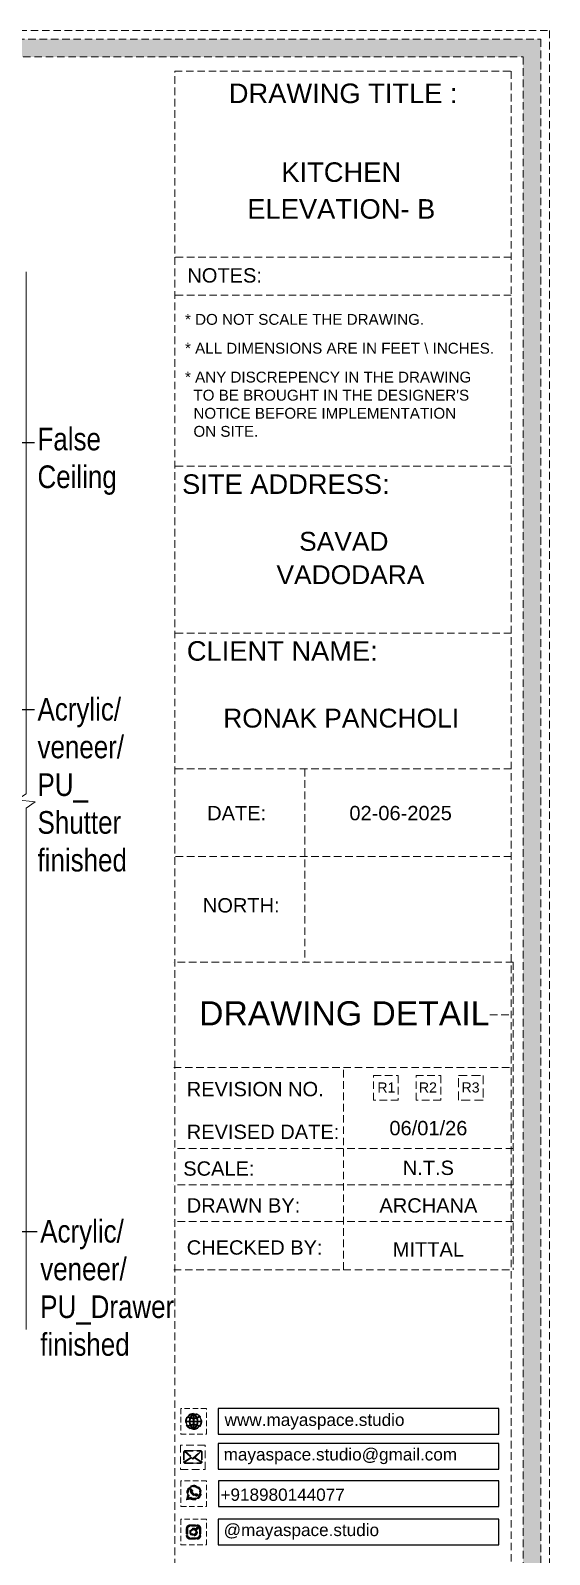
# Model space of a CAD drawing. Header units: millimetres. Extents: x 56222 to 3066687, y -650199 to -121287.
# Drawn here: x 140902 to 140970.7, y -184253.3 to -184051.3 of the extents above; entities that cross this region are included whole.
import ezdxf
from ezdxf import colors
from ezdxf.entities.mleader import LeaderData, LeaderLine
from ezdxf.enums import TextEntityAlignment as Align
from ezdxf.math import Vec2, Vec3

# ---------------------------------------------------------------- set-up
doc = ezdxf.new("R2010")
doc.units = ezdxf.units.MM
doc.header["$MEASUREMENT"] = 0
doc.linetypes.add('DASHEDX2', pattern=[1.5, 1, -0.5])
doc.layers.add('AR HATCH-7', color=7, linetype='Continuous')
for name, color, linetype, lineweight in [('Dimension', 10, 'DASHEDX2', 20), ('NAME PLATE', 7, 'Continuous', 25), ('Text', 7, 'Continuous', 15)]:
    doc.layers.add(name, color=color, linetype=linetype, lineweight=lineweight)
doc.styles.add('Arial', font='arial.ttf')
doc.styles.get("Standard").update_dxf_attribs({"font": 'arial.ttf', "height": 6})
doc.styles.add('style4', font='ARIALN.TTF')

# ---------------------------------------------------------------- blocks, each defined once
blk = doc.blocks.new('aggerg')
at = {"layer": 'Dimension', "color": 42, "true_color": 0xd39e00}
blk.add_lwpolyline([(-1.40991884363757, 1.409918843638991), (1.40991884363757, 1.409918843638991), (1.40991884363757, -1.409918843638991), (-1.40991884363757, -1.409918843638991)], close=True, dxfattribs=at)
at = {"layer": 'NAME PLATE', "lineweight": 0, "insert": (-0.03465492800751235, 0.6240330650325632), "char_height": 1.150668992558973, "width": 2.245794266661655, "attachment_point": 2, "style": 'Arial'}
blk.add_mtext('R3', dxfattribs=at)
blk = doc.blocks.new('QEGW4TG')
at = {"layer": 'Dimension', "true_color": 0x000000}
h = blk.add_hatch(color=18, dxfattribs=at)
h.dxf.hatch_style = 1
h.paths.add_polyline_path([(2.69088877770705, 1.92587512415134, 0.1705132533677809), (2.945253356194499, 1.971108140553456, 0.1903366609236977), (3.112594508728961, 2.180175743679358, 0.3162306266121118), (3.073767296647737, 2.275596138167021), (2.789984836732684, 2.366833549170965, 0.2737208883028206), (2.687663811828624, 2.340313884368473, 0.04074929161680264), (2.628080915907737, 2.265958741588464, -0.4412823113683144), (2.532697100181941, 2.24591003816886, -0.1182797973807854), (2.064446685660975, 2.638307475266393, -0.4412823115886928), (2.069093945741176, 2.735664682453956, 0.0407492915841285), (2.133043749293872, 2.806299173711523, 0.2900830682164263), (2.140126129328373, 2.917140342695693), (2.007833641781254, 3.177226008350592, 0.3162306265019353), (1.907458275577838, 3.20040768075923, 0.1903366612595143), (1.727617539012805, 3.001989854656149, 0.1705132530592537), (1.723351830981196, 2.743669959818327, 0.2527841192987504)], flags=0)
h.paths.add_polyline_path([(1.187091838183055, 1.98177108190226), (1.033431034835843, 1.296664261299405, 0.5509124427602007), (1.108033365454781, 1.228472477282909), (1.753631702631828, 1.3859606636898, 6.344125232327936)])
h.paths.add_polyline_path([(1.810474836187209, 1.698279910686368), (1.403136541219283, 1.598913221470411), (1.499210153190082, 2.0272637533444, -9.07133912899332)], flags=16)
h.paths.add_polyline_path([(3.107131665667435, 2.163826466897883, -0.1781104600367708), (2.945253356217101, 1.971108140565923, -0.1705132533848771), (2.690888777707046, 1.925875124151341, -0.2527841192987487), (1.723351830981198, 2.743669959818323, -0.1705132530592605), (1.727617539012807, 3.001989854656155, -0.1781104603428363), (1.892183965378278, 3.192417877521238, -0.3700893306669938), (2.007833641781254, 3.177226008350592), (2.140126129328373, 2.917140342695693, -0.3071850866740538), (2.129048925607798, 2.801150635431628, -0.0410867202805622), (2.063735285172322, 2.730699185723801, 0.321676359158344), (2.052573019720961, 2.654587547766838, 0.1265238261119609), (2.55282324622454, 2.23610159399366, 0.3122156164865639), (2.624029388524266, 2.259879553704388, -0.04108672024787878), (2.68321498693278, 2.335552159839379, -0.2906730096645621), (2.789984836732686, 2.366833549170964), (3.073767296647737, 2.275596138167021, -0.3700893305717193)], flags=0)
h = blk.add_hatch(color=18, dxfattribs=at)
h.dxf.hatch_style = 1
h.paths.add_polyline_path([(2.789984836732684, 2.366833549170965, 0.2737208883027897), (2.687663811828632, 2.340313884368481, 0.04074929161680683), (2.628080915907738, 2.265958741588466, -0.4412823113683231), (2.532697100181941, 2.24591003816886, -0.1182797973807856), (2.064446685660975, 2.638307475266393, -0.4412823115886387), (2.069093945741169, 2.735664682453949, 0.04074929158412958), (2.133043749293867, 2.806299173711516, 0.2900830682164422), (2.140126129328374, 2.917140342695692), (2.007833641781254, 3.177226008350592, 0.31623062650189), (1.907458275577852, 3.200407680759237, 0.1903366612595442), (1.727617539012796, 3.001989854656125, 0.1705132530592358), (1.723351830981196, 2.743669959818328, 0.2527841192987502), (2.690888777707049, 1.92587512415134, 0.1705132533677818), (2.945253356194499, 1.971108140553456, 0.1903366609236972), (3.11259450872896, 2.180175743679357, 0.316230626612114), (3.073767296647737, 2.275596138167021)])
for p, q in [((2.007833641782781, 3.177226008347589), (2.140126129339478, 2.917140342673861)), ((1.187091838182823, 1.981771081901229), (1.033431034829846, 1.296664261272667)), ((1.104864288547105, 1.22769940810656), (1.753631702631537, 1.38596066368973)), ((1.499210153189779, 2.02726375334305), (1.403136541219283, 1.598913221470411)), ((1.403136541219283, 1.598913221470411), (1.810474836187495, 1.698279910686438)), ((3.07376729664611, 2.275596138167543), (2.795973786971444, 2.364908073175798))]:
    blk.add_line(p, q)
blk.add_lwpolyline([(0, 0), (4.677875833520375, 0), (4.677875833520375, 4.677875833487633), (0, 4.677875833487633)], close=True)
for centre, radius, start, end in [((2.391856922618899, 2.560090461466984), 1.336380265289725, 241.4726925157612, 205.6422480518206), ((2.391856922618899, 2.560090461466984), 1.039578066265566, 235.9961833528427, 210.8332541496584), ((2.093211678275111, 2.866757529460642), 0.3898036126573604, 159.7006965781634, 198.4071931529369), ((2.068710664792889, 2.873542338844459), 0.3644767273401995, 118.9685287465575, 159.3648257195266), ((1.94115209195661, 3.117399309044913), 0.08958606497010892, 41.8984607349679, 123.1343628598353), ((1.668440453213407, 3.162667354486985), 0.5855377895559305, 312.4616868225817, 321.8727761964677), ((2.049097856513981, 2.86730989022908), 0.1037748545872203, 320.3923518033985, 28.69705978797532), ((1.092285202801577, 1.28614751820453), 0.05978641126763205, 164.848313743537, 282.1458186134437), ((2.96422670641914, 3.230508715242536), 1.33296002576076, 201.4218194877544, 258.1669382717271), ((2.111185664180084, 2.684865951528081), 0.06597138640971531, 135.993167916936, 224.889150196011), ((3.116352617467783, 3.417971815580813), 1.3093443293986, 216.5455493843477, 243.5279193807737), ((2.571242585552682, 2.299449457126798), 0.06597138640971531, 234.2481540868074, 323.1441363625612), ((3.113289334112778, 1.938197709888527), 0.5855377895559305, 137.2645280778166, 146.6756174521283), ((2.761231025502639, 2.267121770607218), 0.1037748545872203, 70.44024447729866, 138.7449524685831), ((2.753680358302518, 2.310588100078917), 0.3898036126573604, 260.7301111127597, 299.4366076966294), ((2.764269856204919, 2.287475423160004), 0.3644767273401995, 299.7724785632745, 340.1687755327218), ((3.025288852411904, 2.200260200651769), 0.08958606497010892, 336.0029414192384, 57.23884355508559)]:
    blk.add_arc(centre, radius, start, end)
blk = doc.blocks.new('ASGERG')
at = {"layer": 'Dimension', "true_color": 0x000000}
h = blk.add_hatch(color=18, dxfattribs=at)
h.dxf.hatch_style = 1
h.paths.add_polyline_path([(0.9878009781132278, 1.703186002650503, 0.3538715441455649), (1.693565527702308, 1.025485415719686), (2.958426043524663, 1.025485415719686, 0.3538715441560817), (3.664190593117382, 1.703186002679353), (3.664190593117382, 2.988961614004873, 0.3538715441560807), (2.958426043524663, 3.666662200964538), (1.693565527702309, 3.666662200964538, 0.3538715441455654), (0.9878009781132278, 2.988961614033721)])
h.paths.add_polyline_path([(1.269614298369561, 2.969406444390669, -0.3538715441427052), (1.715004474138197, 3.397086162369874), (2.936987097088775, 3.397086162369874, -0.3538715441427047), (3.382377272857411, 2.96940644439067), (3.382377272857411, 1.722741172293554, -0.3538715441427047), (2.936987097088775, 1.29506145431435), (1.715004474138194, 1.29506145431435, -0.3538715441427023), (1.269614298369561, 1.722741172293553)], flags=16)
h.paths.add_polyline_path([(3.023270429735569, 2.349113106956224, -1), (1.6354381059813, 2.349113106956224, -1)], flags=0)
h.paths.add_polyline_path([(2.743205021494745, 2.349113106956224, -1), (1.915503514222124, 2.349113106956224, -1)], flags=0)
h.paths.add_polyline_path([(2.855701533165678, 3.021710217520308, -1), (3.191863788461511, 3.021710217520308, -1)], flags=0)
h.paths.add_polyline_path([(1.6354381059813, 2.349113106956224, 1), (3.023270429735569, 2.349113106956224, 1)], flags=0)
h = blk.add_hatch(color=18, dxfattribs=at)
h.dxf.hatch_style = 1
h.paths.add_polyline_path([(1.6354381059813, 2.349113106956224, 1), (3.023270429735569, 2.349113106956224, 1)])
h.paths.add_polyline_path([(2.743205021494745, 2.349113106956224, -1), (1.915503514222124, 2.349113106956224, -1)], flags=16)
h = blk.add_hatch(color=18, dxfattribs=at)
h.dxf.hatch_style = 1
h.paths.add_polyline_path([(3.191863788461511, 3.021710217520308, 1), (2.855701533165678, 3.021710217520308, 1)])
for p, q in [((0.9878009781132278, 2.988961614029904), (0.9878009781132278, 1.70318600265432)), ((1.269614298369561, 2.969406444382912), (1.269614298369561, 1.722741172301312)), ((1.693565527704777, 3.666662200964538), (2.958426043522195, 3.666662200964538)), ((2.936987097087695, 3.397086162369874), (1.715004474142916, 3.397086162369874)), ((3.382377272857411, 2.969406444382798), (3.382377272857411, 1.722741172301198)), ((3.664190593117382, 2.988961614029904), (3.664190593117382, 1.703186002654206)), ((1.693565527704777, 1.025485415719686), (2.958426043522195, 1.025485415719686)), ((2.936987097087695, 1.29506145431435), (1.715004474142916, 1.29506145431435))]:
    blk.add_line(p, q)
blk.add_lwpolyline([(0, 0), (4.677875833520375, 0), (4.677875833520375, 4.677875833487633), (0, 4.677875833487633)], close=True)
for centre, radius in [((2.329354267858434, 2.349113106956224), 0.6939161618771346), ((3.023782660813595, 3.021710217520308), 0.1680811276479166), ((2.329354267858434, 2.349113106956224), 0.4138507536363104)]:
    blk.add_circle(centre, radius)
for centre, radius, start, end in [((1.759504357250989, 2.891647185547413), 0.7778150187314825, 94.86305418922075, 172.8127439550857), ((1.756616803490033, 2.907993767262838), 0.490859406455273, 94.86305418922075, 172.8127439550857), ((2.895374767736939, 2.907993767262838), 0.490859406455273, 7.187256045043576, 85.13694581077927), ((2.892487213975983, 2.891647185547413), 0.7778150187314825, 7.187256045043576, 85.13694581077927), ((1.759504357250989, 1.800500431136811), 0.7778150187314825, 187.1872560450436, 265.1369458107793), ((1.756616803490033, 1.784153849421386), 0.490859406455273, 187.1872560450436, 265.1369458107793), ((2.895374767736939, 1.784153849421386), 0.490859406455273, 274.8630541892207, 352.8127439549564), ((2.892487213975983, 1.800500431136811), 0.7778150187314825, 274.8630541892207, 352.8127439549564)]:
    blk.add_arc(centre, radius, start, end)
blk = doc.blocks.new('DTGWEGEARG')
at = {"layer": 'Dimension', "true_color": 0x000000}
h = blk.add_hatch(color=18, dxfattribs=at)
h.dxf.hatch_style = 1
h.paths.add_polyline_path([(3.827875833522876, 2.338937916762688, 1), (0.849999999997499, 2.338937916762688, 1)])
h.paths.add_polyline_path([(2.510341691500397, 1.011016423996789, 0.1057952507638089), (2.95643628191097, 1.582164618114258, -0.05520542910569182), (3.300583699834641, 1.407276962960325, -0.1698216228186308)], flags=16)
h.paths.add_polyline_path([(2.410067026245088, 1.122706403851673), (2.410067026245088, 1.693045342340603, -0.05827942784441912), (2.812445341716919, 1.629346779479062, -0.1033532736862151)], flags=16)
h.paths.add_polyline_path([(2.260067026236072, 1.129185144458923, -0.1017409038173711), (1.865430491803456, 1.629346779479062, -0.05717097550308231), (2.260067026239994, 1.692713910527245)], flags=16)
h.paths.add_polyline_path([(2.167534142020301, 1.011016423996747, -0.1698216228186932), (1.377292133685734, 1.407276962960325, -0.05520542910569187), (1.721439551609405, 1.582164618114259, 0.1057952507638437)], flags=16)
h.paths.add_polyline_path([(3.016142448257193, 1.719950953253087, 0.08133556479218873), (3.129099600233632, 2.268128927234784), (3.67600217548033, 2.268128927234784, -0.1520689214655179), (3.399506162930495, 1.521655994681915, 0.05686981644290324)], flags=16)
h.paths.add_polyline_path([(2.873828236651899, 1.767790462044811, 0.06194478914005309), (2.410067026245088, 1.843159155080477), (2.410067026245088, 2.268128927234784), (2.978962121406577, 2.268128927234784, -0.08134370791576499)], flags=16)
h.paths.add_polyline_path([(2.260067026240367, 1.842853883239862, 0.06092337719213649), (1.804047596868632, 1.767790462044857, -0.08134370791576293), (1.698913712113797, 2.268128927234784), (2.260067026243632, 2.268128927234784)], flags=16)
h.paths.add_polyline_path([(1.661733385262794, 1.71995095325294, 0.05686981644284866), (1.278369670589879, 1.521655994681915, -0.1520689214655069), (1.001873658040048, 2.268128927234727), (1.548776233286744, 2.268128927234784, 0.08133556479219843)], flags=16)
h.paths.add_polyline_path([(2.410067026245088, 2.418128927234761), (2.410067026245088, 2.8347166784449, 0.06194478913996639), (2.873828236651268, 2.910085371480381, -0.0800087441031702), (2.978564221175644, 2.418128927234761)], flags=16)
h.paths.add_polyline_path([(3.128736234070105, 2.418128927235586, 0.08011645333878988), (3.016142448256736, 2.957924880272117, 0.05686981644296764), (3.399506162930496, 3.156219838843462, 0.02825806179432278), (3.300583699834641, 3.270598870565053, -0.05520542910577758), (2.956436281910409, 3.095711215410909, 0.1057952507639886), (2.51034169149847, 3.666859409528837, -0.3602902893853039), (3.675531919741355, 2.418128927234761)], flags=16)
h.paths.add_polyline_path([(2.260067026243585, 2.418128927234761), (1.699311612344728, 2.418128927234704, -0.08000874410317925), (1.804047596869107, 2.910085371480381, 0.0609233771925021), (2.260067026243632, 2.83502195028538)], flags=16)
h.paths.add_polyline_path([(1.549139599450427, 2.418128927234704), (1.002343913779017, 2.418128927234704, -0.1504655396626469), (1.278369670589879, 3.156219838843463, 0.05686981644296746), (1.661733385263637, 2.957924880272116, 0.08011645333891196)], flags=16)
h.paths.add_polyline_path([(2.410067026245088, 2.984830491184774), (2.410067026245088, 3.555169429672339, -0.1033532736860013), (2.812445341716318, 3.048529054046146, -0.05827942784432971)], flags=16)
h.paths.add_polyline_path([(2.260067026247996, 2.985161922997771, -0.05717097550413885), (1.865430491804057, 3.048529054046147, -0.101740903818736), (2.260067026243632, 3.548690689071458)], flags=16)
h.paths.add_polyline_path([(1.721439551608698, 3.095711215411385, -0.05520542910558381), (1.377292133685735, 3.270598870565053, -0.1698216228190039), (2.167534142021905, 3.666859409528837, 0.105795250764049)], flags=16)
blk.add_lwpolyline([(3.637978807091713e-12, 0), (4.677875833524013, 0), (4.677875833524013, 4.677875833487633), (3.637978807091713e-12, 4.677875833487633)], close=True)
at = {"layer": 'Dimension', "color": 18, "true_color": 0x000000}
for p, q in [((2.260067026243632, 3.548690689070099), (2.260067026243632, 2.985161922998032)), ((2.260067026243632, 2.835021950285466), (2.260067026243632, 2.418128927234648)), ((2.410067026245088, 3.555169429672674), (2.410067026245088, 2.984830491184709)), ((2.410067026245088, 2.834716678444863), (2.410067026245088, 2.418128927234648)), ((1.001873658038676, 2.268128927234727), (1.548776233285025, 2.268128927234784)), ((1.002343913780351, 2.418128927234704), (1.549139599450427, 2.418128927234704)), ((1.698913712112699, 2.268128927234784), (2.260067026239994, 2.268128927234784)), ((1.6993116123449, 2.418128927234704), (2.260067026239994, 2.418128927234761)), ((2.260067026243632, 2.268128927234784), (2.260067026239994, 1.842853883239911)), ((2.260067026239994, 1.692713910527232), (2.260067026236356, 1.129185144458859)), ((2.41006702624145, 2.418128927234761), (2.978564221175475, 2.418128927234761)), ((2.41006702624145, 2.268128927234784), (2.978962121407676, 2.268128927234784)), ((2.410067026245088, 2.268128927234784), (2.410067026245088, 1.8431591550804)), ((2.410067026245088, 1.693045342340554), (2.410067026245088, 1.1227064038506)), ((3.128736234069947, 2.418128927234761), (3.675531919740024, 2.418128927234761)), ((3.129099600235349, 2.268128927234784), (3.676002175481699, 2.268128927234784))]:
    blk.add_line(p, q, dxfattribs=at)
blk.add_circle((2.338937916760187, 2.338937916762688), 1.488937916762688, dxfattribs=at)
for centre, radius, start, end in [((2.338937916760187, 2.338937916762688), 1.338937916762688, 142.3818811909877, 176.6092825432614), ((2.338937916760187, 4.736890727369712), 1.903503470608637, 236.1399364125267, 249.1595144835151), ((2.338937916760187, 2.338937916762688), 1.338937916762688, 97.35488612764266, 135.9073334597986), ((2.338937916760187, 4.736890727369712), 1.753503470608637, 236.7417280667744, 249.3810508283475), ((3.279035271069006, 2.338937916762006), 1.731707322507203, 159.0567445677732, 177.3789487768422), ((3.279035271069006, 2.338937916762006), 1.581707322507203, 158.8325080616307, 177.130184356684), ((3.279035271069006, 2.338937916762006), 1.731707322507203, 129.9301144893371, 154.086741928019), ((2.338937916760187, 4.736890727369712), 1.903503470608637, 253.6799197970913, 267.6252929033811), ((3.279035271069006, 2.338937916762006), 1.581707322507203, 130.1072546006023, 153.3445940917093), ((2.338937916760187, 4.736890727369712), 1.753503470608637, 254.3336465230859, 267.4220214852038), ((1.398840562451369, 2.338937916762006), 1.581707322507203, 26.6554059082907, 50.2584276017604), ((2.338937916760187, 4.736890727369712), 1.753503470608637, 272.3247836724279, 285.6663534769141), ((2.338937916760187, 4.736890727369712), 1.903503470608637, 272.1414969110716, 286.3200802029087), ((2.338937916760187, 2.338937916762688), 1.338937916762688, 3.39071745674187, 82.64511387235737), ((1.398840562451369, 2.338937916762006), 1.731707322507203, 25.91325807198099, 50.06988551069431), ((1.398840562451369, 2.338937916762006), 1.581707322507203, 2.869815643319218, 21.1674919383693), ((2.338937916760187, 4.736890727369712), 1.753503470608637, 290.6189491716524, 303.2582719332256), ((2.338937916760187, 4.736890727369712), 1.903503470608637, 290.8404855164849, 303.8600635874733), ((1.398840562451369, 2.338937916762006), 1.731707322507203, 2.621051223157847, 20.94325543222676), ((2.338937916760187, 2.338937916762688), 1.338937916762688, 183.0314697118864, 217.6181188090123), ((2.338937916760187, -0.05901489384433489), 1.903503470608637, 110.8404855164849, 123.8600635874751), ((2.338937916760187, -0.05901489384433489), 1.753503470608637, 110.6189491716524, 123.2582719332256), ((2.338937916760187, 2.338937916762688), 1.338937916762688, 224.0926665402014, 262.6451138721481), ((3.279035271069006, 2.338937916762006), 1.731707322507203, 182.3434604650025, 200.9432554321933), ((3.279035271069006, 2.338937916762006), 1.581707322507203, 182.5658429709692, 201.1674919382606), ((3.279035271069006, 2.338937916762006), 1.731707322507203, 205.9132580719517, 230.0698855104508), ((2.338937916760187, -0.05901489384433489), 1.903503470608637, 92.37470709661888, 106.3200802029087), ((2.338937916760187, -0.05901489384433489), 1.753503470608637, 92.57797851479616, 105.6663534769142), ((3.279035271069006, 2.338937916762006), 1.581707322507203, 206.6554059082121, 229.8927453989361), ((2.338937916760187, -0.05901489384433489), 1.903503470608637, 73.67991979709127, 87.85850308892842), ((2.338937916760187, -0.05901489384433489), 1.753503470608637, 74.33364652308585, 87.6752163275721), ((1.398840562451369, 2.338937916762006), 1.581707322507203, 309.7415723982334, 333.3445940917879), ((1.398840562451369, 2.338937916762006), 1.731707322507203, 309.9301144893266, 334.0867419280484), ((2.338937916760187, 2.338937916762688), 1.338937916762688, 277.3548861278518, 315.9073334597986), ((1.398840562451369, 2.338937916762006), 1.581707322507203, 338.8325080617394, 357.4341570290307), ((2.338937916760187, -0.05901489384433489), 1.753503470608637, 56.74172806677446, 69.38105082834755), ((1.398840562451369, 2.338937916762006), 1.731707322507203, 339.0567445678067, 357.6565395349943), ((2.338937916760187, -0.05901489384433489), 1.903503470608637, 56.13993641252491, 69.15951448351508), ((2.338937916760187, 2.338937916762688), 1.338937916762688, 322.3818811909877, 356.9685302881169)]:
    blk.add_arc(centre, radius, start, end, dxfattribs=at)

msp = doc.modelspace()

# ---------------------------------------------------------------- hatches: boundary and pattern name
at = {"layer": 'AR HATCH-7', "lineweight": 18, "true_color": 0x939598, "transparency": 33554687}
h = msp.add_hatch(dxfattribs=at)
h.set_pattern_fill('ANSI32', color=252, scale=10)
h.set_pattern_definition([(45, (0, 0), (-2.651650429449553, 2.651650429449553), []), (45, (1.76776695, 0), (-2.651650429449553, 2.651650429449553), [])])
h.paths.add_polyline_path([(140657.3571557373, -184091.2415955463), (140648.3571557373, -184091.2415955463), (140648.3571557373, -184154.2415955462), (140657.3571557373, -184154.2415955462)])
h.paths.add_polyline_path([(140657.3571557373, -184174.2415955451), (140648.3571557373, -184174.2415955451), (140648.3571557373, -184218.2415955463), (140657.3571557373, -184218.2415955463)])
h.paths.add_polyline_path([(140666.0264928497, -184223.829865256), (140675.6597355417, -184223.829865256), (140675.6597355417, -184217.3536585939), (140666.0264928497, -184217.3536585939)], flags=9)
h.paths.add_polyline_path([(140648.8185065876, -184207.0714731378), (140648.8185065876, -184197.4382304457), (140642.3422999255, -184197.4382304457), (140642.3422999255, -184207.0714731378)], flags=9)
h.paths.add_polyline_path([(140648.8185065877, -184175.0714731381), (140648.8185065877, -184165.4382304461), (140642.3422999255, -184165.4382304461), (140642.3422999255, -184175.0714731381)], flags=9)
h.paths.add_polyline_path([(140648.8185065879, -184150.1393408447), (140648.8185065879, -184140.5060981527), (140642.3422999258, -184140.5060981527), (140642.3422999258, -184150.1393408447)], flags=9)
h.paths.add_polyline_path([(140648.8562360239, -184126.9048065144), (140648.8562360239, -184117.2715638224), (140642.3800293618, -184117.2715638224), (140642.3800293618, -184126.9048065144)], flags=9)
h.paths.add_polyline_path([(140690.2921031241, -184223.829865256), (140699.9253458162, -184223.829865256), (140699.9253458162, -184217.3536585939), (140690.2921031241, -184217.3536585939)], flags=9)
h.paths.add_polyline_path([(140711.2925302232, -184223.829865256), (140720.9257729153, -184223.829865256), (140720.9257729153, -184217.3536585939), (140711.2925302232, -184217.3536585939)], flags=9)
h.paths.add_polyline_path([(140817.5905377473, -184225.6060587821), (140827.2237804394, -184225.6060587821), (140827.2237804394, -184219.12985212), (140817.5905377473, -184219.12985212)], flags=9)
h.paths.add_polyline_path([(140846.277893875, -184225.6060587821), (140855.9111365671, -184225.6060587821), (140855.9111365671, -184219.12985212), (140846.277893875, -184219.12985212)], flags=9)
h.paths.add_polyline_path([(140875.1055353553, -184225.6437882179), (140879.7462559535, -184225.6437882179), (140879.7462559535, -184219.1675815558), (140875.1055353553, -184219.1675815558)], flags=9)
h.paths.add_polyline_path([(140901.5431192832, -184207.0715206955), (140901.5431192832, -184197.4382780034), (140895.0669126211, -184197.4382780034), (140895.0669126211, -184207.0715206955)], flags=9)
h.paths.add_polyline_path([(140811.1161571382, -184175.188828785), (140811.1161571382, -184165.5555860929), (140804.639950476, -184165.5555860929), (140804.639950476, -184175.188828785)], flags=9)
h.paths.add_polyline_path([(140659.7932768725, -184160.5722625939), (140669.4265195645, -184160.5722625939), (140669.4265195645, -184154.0960559318), (140659.7932768725, -184154.0960559318)], flags=9)
h.paths.add_polyline_path([(140648.856236024, -184108.7985296053), (140648.856236024, -184103.6928192042), (140642.3800293619, -184103.6928192042), (140642.3800293619, -184108.7985296053)], flags=9)
h.paths.add_polyline_path([(140865.0164530914, -184184.7018101919), (140865.0164530914, -184175.0685674999), (140858.5402464292, -184175.0685674999), (140858.5402464292, -184184.7018101919)], flags=9)
h.paths.add_polyline_path([(140865.0164530915, -184161.5937204571), (140865.0164530915, -184149.6457258956), (140858.5402464294, -184149.6457258956), (140858.5402464294, -184161.5937204571)], flags=9)
h.paths.add_polyline_path([(140902.2331019329, -184227.1453355031), (140921.534602615, -184227.1453355031), (140921.534602615, -184205.7974501007), (140902.2331019329, -184205.7974501007)], flags=9)
h.paths.add_polyline_path([(140846.755125288, -184139.1747186321), (140860.4601949577, -184139.1747186321), (140860.4601949577, -184130.4423664807), (140846.755125288, -184130.4423664807)], flags=9)
h.paths.add_polyline_path([(140656.9942161793, -184234.2732961503), (140710.7186363703, -184234.2732961503), (140710.7186363703, -184223.9697490835), (140656.9942161793, -184223.9697490835)], flags=9)
h.paths.add_polyline_path([(140926.8503227753, -184144.3775514617), (140963.28943609, -184144.3775514617), (140963.28943609, -184140.495023784), (140926.8503227753, -184140.495023784)], flags=9)
h.paths.add_polyline_path([(140933.9025123963, -184125.3711280846), (140954.813221231, -184125.3711280846), (140954.813221231, -184121.488600407), (140933.9025123963, -184121.488600407)], flags=9)
h.paths.add_polyline_path([(140935.9399646209, -184120.9470497588), (140951.0213366899, -184120.9470497588), (140951.0213366899, -184117.067081427), (140935.9399646209, -184117.067081427)], flags=9)
h.paths.add_polyline_path([(140930.0251843499, -184076.9603178968), (140956.2720576007, -184076.9603178968), (140956.2720576007, -184072.9439929526), (140930.0251843499, -184072.9439929526)], flags=9)
h.paths.add_polyline_path([(140934.5355549908, -184072.079948971), (140951.7392988848, -184072.079948971), (140951.7392988848, -184068.0662715714), (140934.5355549908, -184068.0662715714)], flags=9)
h.paths.add_polyline_path([(140947.7012254217, -184208.4948253627), (140961.6788509591, -184208.4948253627), (140961.6788509591, -184205.5457512792), (140947.7012254217, -184205.5457512792)], flags=9)
h.paths.add_polyline_path([(140943.7302493243, -184156.4898732749), (140958.2869256876, -184156.4898732749), (140958.2869256876, -184153.5777598824), (140943.7302493243, -184153.5777598824)], flags=9)
h.paths.add_polyline_path([(140924.3060250485, -184168.7189298964), (140935.4700990361, -184168.7189298964), (140935.4700990361, -184165.7679105134), (140924.3060250485, -184165.7679105134)], flags=9)
h.paths.add_polyline_path([(140924.8952186141, -184156.4474009019), (140933.6672226162, -184156.4474009019), (140933.6672226162, -184153.5955917947), (140924.8952186141, -184153.5955917947)], flags=9)
h.paths.add_polyline_path([(140922.0062743184, -184135.5400410818), (140948.6511617529, -184135.5400410818), (140948.6511617529, -184131.5263636821), (140922.0062743184, -184131.5263636821)], flags=9)
h.paths.add_polyline_path([(140927.0255993827, -184251.7545968691), (140948.4373321488, -184251.7545968691), (140948.4373321488, -184248.4063467171), (140927.0255993827, -184248.4063467171)], flags=9)
h.paths.add_polyline_path([(140926.6018326663, -184247.060202673), (140943.8883793794, -184247.060202673), (140943.8883793794, -184243.7119525211), (140926.6018326663, -184243.7119525211)], flags=9)
h.paths.add_polyline_path([(140926.9989995801, -184241.7385824031), (140958.7536222562, -184241.7385824031), (140958.7536222562, -184238.3903322511), (140926.9989995801, -184238.3903322511)], flags=9)
h.paths.add_polyline_path([(140927.2713785838, -184237.124959265), (140951.9271789416, -184237.124959265), (140951.9271789416, -184233.776709113), (140927.2713785838, -184233.776709113)], flags=9)
h.paths.add_polyline_path([(140921.3720415641, -184113.4324077839), (140950.2285111367, -184113.4324077839), (140950.2285111367, -184109.4187303842), (140921.3720415641, -184109.4187303842)], flags=9)
h.paths.add_polyline_path([(140922.0104127103, -184106.0345910228), (140960.6777649944, -184106.0345910228), (140960.6777649944, -184095.8052313512), (140922.0104127103, -184095.8052313512)], flags=9)
h.paths.add_polyline_path([(140922.0104127103, -184094.9455965864), (140963.6948817217, -184094.9455965864), (140963.6948817217, -184091.9824270047), (140922.0104127103, -184091.9824270047)], flags=9)
h.paths.add_polyline_path([(140922.0104127103, -184091.1218113825), (140954.4267620999, -184091.1218113825), (140954.4267620999, -184088.1586418008), (140922.0104127103, -184088.1586418008)], flags=9)
h.paths.add_polyline_path([(140922.2513215436, -184085.2364009079), (140933.1223037358, -184085.2364009079), (140933.1223037358, -184082.2853815249), (140922.2513215436, -184082.2853815249)], flags=9)
h.paths.add_polyline_path([(140953.0922682223, -184192.3921574003), (140956.1586229888, -184192.3921574003), (140956.1586229888, -184190.3735195577), (140953.0922682223, -184190.3735195577)], flags=9)
h.paths.add_polyline_path([(140947.5885510548, -184192.3921574001), (140950.6549058213, -184192.3921574001), (140950.6549058213, -184190.3735195575), (140947.5885510548, -184190.3735195575)], flags=9)
h.paths.add_polyline_path([(140922.1682915916, -184193.071149524), (140941.3042030424, -184193.071149524), (140941.3042030424, -184190.120130141), (140922.1682915916, -184190.120130141)], flags=9)
h.paths.add_polyline_path([(140949.0512632937, -184198.7905113039), (140960.3404848842, -184198.7905113039), (140960.3404848842, -184194.8726780558), (140949.0512632937, -184194.8726780558)], flags=9)
h.paths.add_polyline_path([(140922.1686158082, -184198.73942782), (140944.1090007443, -184198.73942782), (140944.1090007443, -184195.7903537365), (140922.1686158082, -184195.7903537365)], flags=9)
h.paths.add_polyline_path([(140950.7890642048, -184204.0534440077), (140958.5274657247, -184204.0534440077), (140958.5274657247, -184200.1356107596), (140950.7890642048, -184200.1356107596)], flags=9)
h.paths.add_polyline_path([(140922.184502421, -184208.44044505), (140938.1871847664, -184208.44044505), (140938.1871847664, -184205.5866906433), (140922.184502421, -184205.5866906433)], flags=9)
h.paths.add_polyline_path([(140949.4928462864, -184214.2688347166), (140959.8872300943, -184214.2688347166), (140959.8872300943, -184211.4170256094), (140949.4928462864, -184211.4170256094)], flags=9)
h.paths.add_polyline_path([(140922.1686158083, -184214.0649782998), (140941.1573329282, -184214.0649782998), (140941.1573329282, -184211.1159042163), (140922.1686158083, -184211.1159042163)], flags=9)
h.paths.add_polyline_path([(140921.7067400466, -184203.6018921107), (140932.1374361124, -184203.6018921107), (140932.1374361124, -184200.6528180272), (140921.7067400466, -184200.6528180272)], flags=9)
h.paths.add_polyline_path([(140923.4727567349, -184184.0383835419), (140963.6134149631, -184184.0383835419), (140963.6134149631, -184179.0761733321), (140923.4727567349, -184179.0761733321)], flags=9)
h.paths.add_polyline_path([(140927.5666832917, -184061.641553252), (140960.2338518555, -184061.641553252), (140960.2338518555, -184057.6278758523), (140927.5666832917, -184057.6278758523)], flags=9)
h.paths.add_polyline_path([(140868.6826741757, -184172.9432450143), (140887.9754977848, -184172.9432450143), (140887.9754977848, -184167.9045093797), (140868.6826741757, -184167.9045093797)], flags=9)
h.paths.add_polyline_path([(140780.5066330881, -184155.4383403338), (140788.3457989612, -184155.4383403338), (140788.3457989612, -184150.3996046992), (140780.5066330881, -184150.3996046992)], flags=9)
h.paths.add_polyline_path([(140741.0074801759, -184206.7296612597), (140750.5417582684, -184206.7296612597), (140750.5417582684, -184201.690925625), (140741.0074801759, -184201.690925625)], flags=9)
h.paths.add_polyline_path([(140814.7416911589, -184173.3841950178), (140835.1893463744, -184173.3841950178), (140835.1893463744, -184164.618348381), (140814.7416911589, -184164.618348381)], flags=9)
h.paths.add_polyline_path([(140692.8456187525, -184148.4797141515), (140704.9982918366, -184148.4797141515), (140704.9982918366, -184143.4409785169), (140692.8456187525, -184143.4409785169)], flags=9)
h.paths.add_polyline_path([(140714.9810298921, -184207.604139077), (140726.5351710843, -184207.604139077), (140726.5351710843, -184202.5654034424), (140714.9810298921, -184202.5654034424)], flags=9)
h.paths.add_polyline_path([(140702.1223966755, -184207.604139077), (140712.9702411097, -184207.604139077), (140712.9702411097, -184202.5654034424), (140702.1223966755, -184202.5654034424)], flags=9)
h.paths.add_polyline_path([(140687.5217035493, -184207.6948294339), (140698.3695479835, -184207.6948294339), (140698.3695479835, -184202.6560937993), (140687.5217035493, -184202.6560937993)], flags=9)
h.paths.add_polyline_path([(140846.5086676114, -184207.5811086945), (140857.1715642347, -184207.5811086945), (140857.1715642347, -184202.5423730599), (140846.5086676114, -184202.5423730599)], flags=9)
h.paths.add_polyline_path([(140846.6965028963, -184121.2287439133), (140860.401572566, -184121.2287439133), (140860.401572566, -184112.4963917619), (140846.6965028963, -184112.4963917619)], flags=9)
h.paths.add_polyline_path([(140843.7298966429, -184158.9320600476), (140859.3179389067, -184158.9320600476), (140859.3179389067, -184150.2288335357), (140843.7298966429, -184150.2288335357)], flags=9)
h.paths.add_polyline_path([(140844.2576050469, -184185.1524475025), (140859.3039104159, -184185.1524475025), (140859.3039104159, -184176.5060159877), (140844.2576050469, -184176.5060159877)], flags=9)
at = {"layer": 'Dimension', "true_color": 0xd39e00}
h = msp.add_hatch(color=42, dxfattribs=at)
h.paths.add_polyline_path([(140637.6482193726, -184286.1063595611), (140969.5789255626, -184286.1063595611), (140969.5789255626, -184052.4685077035), (140637.6482193726, -184052.4685077035)])
h.paths.add_polyline_path([(140639.9777739909, -184283.7768049429), (140967.2493709444, -184283.7768049429), (140967.2493709444, -184054.7980623217), (140639.9777739909, -184054.7980623217)], flags=16)
at = {"layer": 'Dimension', "true_color": 0x000000}
h = msp.add_hatch(color=18, dxfattribs=at)
h.dxf.hatch_style = 1
h.paths.add_polyline_path([(140924.4580305271, -184241.2223810888, 0.4142135623730951), (140924.7053724757, -184240.9750391488), (140924.7053724757, -184239.7383294473, 0.414213562373095), (140924.4580305271, -184239.4909875075), (140922.4929753224, -184239.4909875075, 0.4142135623730951), (140922.2456333737, -184239.7383294473), (140922.2456333737, -184240.9750391488, 0.414213562373095), (140922.4929753224, -184241.2223810888)])
h.paths.add_polyline_path([(140923.657918667, -184240.4772162311), (140924.5673411227, -184241.0843498754, -0.1989123673799882), (140924.4580305271, -184241.1296278623), (140922.4929753224, -184241.1296278623, -0.1989123673799884), (140922.3836647268, -184241.0843498754), (140923.2930877415, -184240.4772162311), (140923.4755029247, -184240.6479333236)], flags=16)
h.paths.add_polyline_path([(140923.4755029247, -184240.5208968779), (140922.4752216785, -184239.5847636275, -0.02878332571811962), (140922.4929753224, -184239.5837407338), (140924.4580305271, -184239.5837407338, -0.02878332572916144), (140924.47578473, -184239.5847636275)], flags=16)
h.paths.add_polyline_path([(140923.7274698426, -184240.4121252249), (140924.5658307689, -184239.6275287346, -0.2024819229892447), (140924.6126193148, -184239.7383294473), (140924.6126193148, -184240.9750391488, -0.04307596912190046), (140924.610333102, -184241.001527567)], flags=16)
h.paths.add_polyline_path([(140923.2235360068, -184240.4121252249), (140922.3406733064, -184241.001527567, -0.04307596911813286), (140922.3383870935, -184240.9750391488), (140922.3383870935, -184239.7383294473, -0.2024819229936822), (140922.3851756394, -184239.6275287346)], flags=16)

# ---------------------------------------------------------------- linework, layer by layer
at = {"color": 18, "true_color": 0x000000, "elevation": 0.1188055700500966}
for points in [[(140926.8452194922, -184237.3483734994), (140964.0376669733, -184237.3483734994), (140964.0376669733, -184233.9491069729), (140926.8452194922, -184233.9491069729)], [(140926.8452194922, -184241.9880060138), (140964.0376669733, -184241.9880060138), (140964.0376669733, -184238.5887394871), (140926.8452194922, -184238.5887394871)], [(140926.8625235322, -184246.9368654904), (140964.0376669733, -184246.9368654904), (140964.0376669733, -184243.5375989638), (140926.8625235322, -184243.5375989638)], [(140926.8452194922, -184252.0040204797), (140964.0376669733, -184252.0040204797), (140964.0376669733, -184248.6047539532), (140926.8452194922, -184248.6047539532)]]:
    msp.add_lwpolyline(points, close=True, dxfattribs=at)
at = {"layer": 'Dimension', "color": 42, "true_color": 0xd39e00}
for p, q in [((140965.6722878778, -184081.3603068276, 0.1188055700500966), (140921.0705843358, -184081.3603068276, 0.1188055700500966)), ((140965.6722878778, -184086.3850185116, 0.1188055700500966), (140921.0705843358, -184086.3850185116, 0.1188055700500966)), ((140965.6722878778, -184109.053515571, 0.1188055700500966), (140921.0705843358, -184109.053515571, 0.1188055700500966)), ((140965.6722878778, -184131.1611488689, 0.1188055700500966), (140921.0705843358, -184131.1611488689, 0.1188055700500966)), ((140965.6722878778, -184149.1750218636, 0.1188055700500966), (140921.0705843358, -184149.1750218636, 0.1188055700500966)), ((140938.327411258, -184149.1750218636, 0.1188055700500966), (140938.327411258, -184174.7805032317, 0.1188055700500966)), ((140965.6722878778, -184160.7652966124, 0.1188055700500966), (140921.0705843358, -184160.7652966124, 0.1188055700500966)), ((140965.9424883501, -184174.7805032317, 0.1188055700500966), (140920.9326877111, -184174.7805032317, 0.1188055700500966)), ((140965.9424883501, -184174.7805032317, 0.1188055700500966), (140965.9424883501, -184215.5477090517, 0.1188055700500966)), ((140962.8378526893, -184181.7691670866, 0.1188055700500966), (140965.9424883501, -184181.7691670866, 0.1188055700500966)), ((140920.9326877111, -184188.7578309414, 0.1188055700500966), (140965.9424883501, -184188.7578309414, 0.1188055700500966)), ((140943.4375880306, -184215.5477090517, 0.1188055700500966), (140943.4375880306, -184188.7578309414, 0.1188055700500966)), ((140965.9424883501, -184199.4737821856, 0.1188055700500966), (140920.9326877111, -184199.4737821856, 0.1188055700500966)), ((140965.9424883501, -184204.2999014735, 0.1188055700500966), (140920.9326877111, -184204.2999014735, 0.1188055700500966)), ((140965.9424883501, -184209.1260207615, 0.1188055700500966), (140920.9326877111, -184209.1260207615, 0.1188055700500966)), ((140920.9326877111, -184215.5477090517, 0.1188055700500966), (140965.9424883501, -184215.5477090517, 0.1188055700500966))]:
    msp.add_line(p, q, dxfattribs=at)
at = {"layer": 'Dimension', "color": 18, "true_color": 0x000000}
for p, q in [((140922.2456333737, -184239.7383294473, 0.1188055700500966), (140922.2456333737, -184240.9750391489, 0.1188055700500966)), ((140922.3383870935, -184239.7383294473, 0.1188055700500966), (140922.3383870935, -184240.9750391489, 0.1188055700500966)), ((140922.3406733064, -184241.001527567, 0.1188055700500966), (140923.2235360068, -184240.412125225, 0.1188055700500966)), ((140922.3836647268, -184241.0843498755, 0.1188055700500966), (140923.2930877415, -184240.4772162311, 0.1188055700500966)), ((140922.3851756394, -184239.6275287347, 0.1188055700500966), (140923.2235360068, -184240.412125225, 0.1188055700500966)), ((140922.4752216785, -184239.5847636276, 0.1188055700500966), (140923.4755029247, -184240.520896878, 0.1188055700500966)), ((140922.4929753224, -184239.4909875075, 0.1188055700500966), (140924.4580305271, -184239.4909875075, 0.1188055700500966)), ((140922.4929753224, -184239.5837407339, 0.1188055700500966), (140924.4580305271, -184239.5837407339, 0.1188055700500966)), ((140923.2930877415, -184240.4772162311, 0.1188055700500966), (140923.4755029247, -184240.6479333237, 0.1188055700500966)), ((140923.4755029247, -184240.520896878, 0.1188055700500966), (140924.47578473, -184239.5847636276, 0.1188055700500966)), ((140923.4755029247, -184240.6479333237, 0.1188055700500966), (140923.657918667, -184240.4772162311, 0.1188055700500966)), ((140924.5673411227, -184241.0843498755, 0.1188055700500966), (140923.657918667, -184240.4772162311, 0.1188055700500966)), ((140923.7274698426, -184240.412125225, 0.1188055700500966), (140924.5658307689, -184239.6275287347, 0.1188055700500966)), ((140924.610333102, -184241.001527567, 0.1188055700500966), (140923.7274698426, -184240.412125225, 0.1188055700500966)), ((140924.6126193148, -184239.7383294473, 0.1188055700500966), (140924.6126193148, -184240.9750391489, 0.1188055700500966)), ((140924.7053724757, -184239.7383294473, 0.1188055700500966), (140924.7053724757, -184240.9750391489, 0.1188055700500966)), ((140922.4929753224, -184241.1296278624, 0.1188055700500966), (140924.4580305271, -184241.1296278624, 0.1188055700500966)), ((140922.4929753224, -184241.2223810888, 0.1188055700500966), (140924.4580305271, -184241.2223810888, 0.1188055700500966))]:
    msp.add_line(p, q, dxfattribs=at)
at = {"layer": 'Dimension', "color": 42, "true_color": 0xd39e00, "elevation": 0.1188055700500966}
for points in [[(140636.4834420633, -184051.3037303943), (140970.7437028718, -184051.3037303943), (140970.7437028718, -184287.2711368703), (140636.4834420633, -184287.2711368703)], [(140637.6482193726, -184052.4685077035), (140969.5789255626, -184052.4685077035), (140969.5789255626, -184286.1063595611), (140637.6482193726, -184286.1063595611)], [(140639.9777739909, -184054.7980623217), (140967.2493709444, -184054.7980623217), (140967.2493709444, -184283.7768049429), (140639.9777739909, -184283.7768049429)], [(140921.0705843358, -184281.8595560819), (140921.0705843358, -184056.7153111828), (140965.6722878778, -184056.7153111828), (140965.6722878778, -184281.8595560819)], [(140947.4215716337, -184189.7945772757), (140950.7060545874, -184189.7945772757), (140950.7060545874, -184193.0790602293), (140947.4215716337, -184193.0790602293)], [(140953.0477967136, -184189.7945772757), (140956.3322796671, -184189.7945772757), (140956.3322796671, -184193.0790602293), (140953.0477967136, -184193.0790602293)]]:
    msp.add_lwpolyline(points, close=True, dxfattribs=at)
at = {"layer": 'Dimension', "elevation": 0.1188055700500966}
msp.add_lwpolyline([(140921.8574087344, -184242.013523599), (140925.0901113392, -184242.013523599), (140925.0901113392, -184238.7808209811), (140921.8574087344, -184238.7808209811)], close=True, dxfattribs=at)
at = {"layer": 'Dimension', "color": 18, "true_color": 0x000000}
for centre, radius, start, end in [((140922.4929753224, -184239.7383294473, 0.1188055700500966), 0.2473419403331868, 90, 180), ((140922.4929753224, -184239.7383294473, 0.1188055700500966), 0.1545887127082417, 134.2135400770671, 180), ((140922.4929753224, -184239.7383294473, 0.1188055700500966), 0.1545887127082417, 90, 96.59481090480388), ((140924.4580305271, -184239.7383294473, 0.1188055700500966), 0.2473419403331868, 0, 90), ((140924.4580305271, -184239.7383294473, 0.1188055700500966), 0.1545887127082417, 83.40518909519612, 90), ((140924.4580305271, -184239.7383294473, 0.1188055700500966), 0.1545887127082417, 0, 45.78645992293292), ((140922.4929753224, -184240.9750391489, 0.1188055700500966), 0.2473419403331868, 180, 270), ((140922.4929753224, -184240.9750391489, 0.1188055700500966), 0.1545887127082417, 180, 189.8661896655166), ((140922.4929753224, -184240.9750391489, 0.1188055700500966), 0.1545887127082417, 224.9999535143146, 270), ((140924.4580305271, -184240.9750391489, 0.1188055700500966), 0.2473419403331868, 270, 0), ((140924.4580305271, -184240.9750391489, 0.1188055700500966), 0.1545887127082417, 270, 315.0000464856853), ((140924.4580305271, -184240.9750391489, 0.1188055700500966), 0.1545887127082417, 350.1338103344833, 0)]:
    msp.add_arc(centre, radius, start, end, dxfattribs=at)
at = {"layer": 'Text', "color": 251, "linetype": 'Continuous', "lineweight": 0, "true_color": 0x636466}
msp.add_lwpolyline([(140901.3858818024, -184083.2948160561), (140901.3858818024, -184152.4801823899), (140900.1249177661, -184153.2608745532), (140902.5589737806, -184153.5108745532), (140901.3858818024, -184154.3478574169), (140901.3858818024, -184223.4769330503)], dxfattribs=at)

# ---------------------------------------------------------------- block references
at = {"layer": 'Dimension', "xscale": 0.7266688231108152, "yscale": 0.7266688231108152, "zscale": 0.7266688231108152}
msp.add_blockref('DTGWEGEARG', (140921.8751764654, -184237.3483734994, 0.1188055700500966), dxfattribs=at)
at = {"layer": 'Dimension', "color": 42, "true_color": 0xd39e00, "xscale": 0.7266688231108152, "yscale": 0.7266688231108152, "zscale": 0.7266688231108152}
for name, p in [('QEGW4TG', (140921.8924805054, -184246.9368654904, 0.1188055700500966)), ('ASGERG', (140921.8751764654, -184252.0040204797, 0.1188055700500966))]:
    msp.add_blockref(name, p, dxfattribs=at)
at = {"layer": 'NAME PLATE', "xscale": 1.164777309144772, "yscale": 1.164777309144772, "zscale": 1.164777309144772}
msp.add_blockref('aggerg', (140960.3162632703, -184191.4368187525, 0.1188055700500966), dxfattribs=at)

# ---------------------------------------------------------------- texts
at = {"color": 18, "true_color": 0x000000, "char_height": 1.624804608677141, "attachment_point": 1}
for s, width, gutter_width, insert in [('www.mayaspace.studio', 10.91130226669803, 9.127063004575652, (140927.6842296866, -184234.6129404072, 0.1188055700500966)), ('mayaspace.studio@gmail.com', 6.807226681441417, 5.69409455345846, (140927.5548246219, -184239.1966387674, 0.1188055700500966)), ('+918980144077', 26.54501048964226, 5.69409455345846, (140927.1343828808, -184244.5415338646, 0.1188055700500966)), ('@mayaspace.studio', 6.807226681441417, 5.69409455345846, (140927.5548246219, -184249.2126532333, 0.1188055700500966))]:
    msp.add_mtext_dynamic_manual_height_columns(s, width=width, gutter_width=gutter_width, heights=[0], dxfattribs=dict(at, insert=insert))
at = {"layer": 'NAME PLATE', "style": 'Arial'}
for s, height, p in [('DRAWING TITLE : ', 2.587533451179848, (140943.9002675736, -184060.9284812777, 0.1188055700500966)), ('KITCHEN', 2.587533451179848, (140943.1374269378, -184071.3668769968, 0.1188055700500966)), ('ELEVATION- B', 2.587533451179848, (140943.1486209753, -184076.2468046651, 0.1188055700500966)), ('NOTES:', 1.901206071421668, (140927.6868126397, -184084.7121426853, 0.1188055700500966)), ('SITE ADDRESS:', 2.587533451179848, (140935.8002763504, -184112.7193358097, 0.1188055700500966)), (' SAVAD ', 2.501334025682756, (140943.4806506554, -184120.2577326058, 0.0003511036449831357)), ('VADODARA', 2.501334025682756, (140944.3578668137, -184124.6813843739, 0.0003511036449831357)), ('CLIENT NAME:', 2.587533451179848, (140935.3287180357, -184134.8269691076, 0.1188055700500966)), ('RONAK PANCHOLI    ', 2.501334025682756, (140945.0698794326, -184143.687807751, 0.0003511036449831357)), ('DATE:', 1.901206071421668, (140929.2812206151, -184155.972099384, 0.1188055700500966)), ('02-06-2025', 1.901206071421668, (140951.008587506, -184155.972099384, 0.1188055700500966)), ('NORTH:', 1.901206071421668, (140929.8880620423, -184168.1946716738, 0.1188055700500966)), ('DRAWING DETAIL', 3.199032615521916, (140943.543085849, -184183.1567947447, 0.1188055700500966)), ('REVISION NO.', 1.901206071421668, (140931.736247317, -184192.5468913014, 0.1188055700500966)), ('REVISED DATE: ', 1.901206071421668, (140933.1388082763, -184198.215493814, 0.1188055700500966)), ('SCALE:', 1.901206071421668, (140926.9220880795, -184203.0779581047, 0.1188055700500966)), ('DRAWN BY:', 1.901206071421668, (140930.1858435937, -184207.9635224492, 0.1188055700500966)), ('ARCHANA', 1.901206071421668, (140954.6900381904, -184207.9708913566, 0.1188055700500966)), ('CHECKED BY:', 1.901206071421668, (140931.6629743682, -184213.5410442938, 0.1188055700500966)), ('MITTAL', 1.901206071421668, (140954.6900381904, -184213.7935331987, 0.1188055700500966))]:
    msp.add_text(s, height=height, dxfattribs=at).set_placement(p, align=Align.CENTER)
for s, p in [('R1', (140947.9249906953, -184192.0557177597, 0.1188055700500966)), ('R2', (140953.4287078627, -184192.0557177599, 0.1188055700500966))]:
    msp.add_text(s, height=1.340273132869167, dxfattribs=at).set_placement(p)
at = {"layer": 'NAME PLATE', "char_height": 1.437936645741316, "width": 55.55499060467412, "attachment_point": 1, "style": 'Arial'}
for s, insert in [('* DO NOT SCALE THE DRAWING.', (140922.4326717322, -184088.8731962663, 0.1188055700500966)), ('* ALL DIMENSIONS ARE IN FEET \\\\ INCHES.', (140922.4326717322, -184092.6969814702, 0.1188055700500966)), ("* ANY DISCREPENCY IN THE DRAWING \\P  TO BE BROUGHT IN THE DESIGNER'S\\P  NOTICE BEFORE IMPLEMENTATION \\P  ON SITE.", (140922.4326717322, -184096.5207666739, 0.1188055700500966))]:
    msp.add_mtext(s, dxfattribs=dict(at, insert=insert))
at = {"layer": 'NAME PLATE', "lineweight": 0, "char_height": 1.901206071421668, "attachment_point": 2, "style": 'Arial'}
for s, insert, width in [('06/01/26', (140954.6900381904, -184195.8187420593, 0.1188055700500966), 16.4761492385892), ('N.T.S', (140954.6900381904, -184201.0816747631, 0.1188055700500966), 3.710639395475225)]:
    msp.add_mtext(s, dxfattribs=dict(at, insert=insert, width=width))

# ---------------------------------------------------------------- leaders
at = {"layer": 'Text', "color": 1, "lineweight": 0, "ltscale": 20}
ml = msp.add_multileader_mtext('Standard', dxfattribs=at)
ml.set_content('False \\PCeiling', color=1, style='style4')
ml.set_leader_properties()
ml.build(insert=Vec2(0, 0))
ml.multileader.update_dxf_attribs({"dogleg_length": 2.024561314337916, "arrow_head_size": 2})
ctx = ml.context
ctx.base_point, ctx.char_height, ctx.arrow_head_size, ctx.landing_gap_size, ctx.plane_origin = Vec3(140902.4863351758, -184105.8861629906), 3, 2, 0.4, Vec3(140835.4508391125, -184105.8861629906)
notes = []
notes.append((ctx, [(0, (1, 1, 0), (140900.4617738615, -184105.8861629906), (1, 0), 2.024561314337916, [(0, [(140879.6387126383, -184105.8861629906)], 0, [])])]))
ctx.mtext.insert = Vec3(140902.8863351758, -184103.9451670834)
ml = msp.add_multileader_mtext('Standard', dxfattribs=at)
ml.set_content('Acrylic/\\Pveneer/ \\PPU_\\PShutter \\Pfinished', color=1, style='style4')
ml.set_leader_properties()
ml.build(insert=Vec2(0, 0))
ml.multileader.update_dxf_attribs({"dogleg_length": 2.024561314337916, "arrow_head_size": 2})
ctx = ml.context
ctx.base_point, ctx.char_height, ctx.arrow_head_size, ctx.landing_gap_size, ctx.plane_origin = Vec3(140902.4863351758, -184141.2785154458), 3, 2, 0.4, Vec3(140835.4508391125, -184141.2785154458)
notes.append((ctx, [(0, (1, 1, 0), (140900.4617738615, -184141.2785154458), (1, 0), 2.024561314337916, [(0, [(140861.9126547179, -184141.2785154458)], 0, [])])]))
ctx.mtext.insert = Vec3(140902.8863351758, -184139.7539588292)
ml = msp.add_multileader_mtext('Standard', dxfattribs=at)
ml.set_content('Acrylic/\\Pveneer/ \\PPU_Drawer\\Pfinished', color=1, style='style4')
ml.set_leader_properties()
ml.build(insert=Vec2(0, 0))
ml.multileader.update_dxf_attribs({"dogleg_length": 2.024561314337916, "arrow_head_size": 2})
ctx = ml.context
ctx.base_point, ctx.char_height, ctx.arrow_head_size, ctx.landing_gap_size, ctx.plane_origin = Vec3(140902.8470855618, -184210.4636511222), 3, 2, 0.4, Vec3(140835.8115894985, -184210.4636511222)
notes.append((ctx, [(0, (1, 1, 0), (140900.8225242475, -184210.4636511222), (1, 0), 2.024561314337916, [(0, [(140856.0242268556, -184210.4396622971)], 0, [])])]))
ctx.mtext.insert = Vec3(140903.2470855618, -184208.9390945056)
for ctx, leaders in notes:
    for number, flags, end, landing, length, lines in leaders:
        leader = LeaderData()
        leader.index, (leader.has_last_leader_line, leader.has_dogleg_vector, leader.attachment_direction) = number, flags
        leader.last_leader_point, leader.dogleg_vector, leader.dogleg_length = Vec3(end), Vec3(landing), length
        for number, points, colour, breaks in lines:
            line = LeaderLine()
            line.index, line.vertices, line.color, line.breaks = number, Vec3.list(points), colors.encode_raw_color(colour), breaks
            leader.lines.append(line)
        ctx.leaders.append(leader)

doc.saveas('drawing.dxf')
